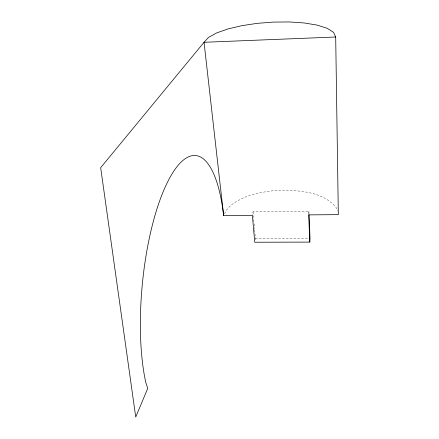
<?xml version="1.0" encoding="UTF-8"?>
<svg xmlns="http://www.w3.org/2000/svg" width="439" height="439" viewBox="0 0 439 439"><rect width="100%" height="100%" fill="white"/><g stroke="black" fill="none" stroke-linecap="round" stroke-linejoin="round"><path stroke-width="0.33" stroke-dasharray="2.19 1.65" d="M308.732 214.287L308.935 211.357L253.034 211.817L252.48 214.72M255.174 239.837L255.388 238.635L254.625 229.921M224.581 213.782C227.874 205.452 236.506 201.309 244.046 197.561C256.678 192.639 270.155 190.499 283.66 190.109C302.076 190.713 324.009 192.37 336.395 207.861L337.322 211.121M255.388 238.635L308.65 238.459M253.034 211.817L254.038 223.215M254.093 223.885L254.565 229.246M308.935 211.357L309.045 214.067"/><path stroke-width="0.66" d="M309.786 242.098L308.694 214.874L338.326 214.649L335.692 37.002L333.519 32.305L327.121 28.266L317.117 25.1L304.271 22.965L289.438 21.95L273.513 22.082L257.397 23.333L241.988 25.638L228.154 28.875L216.729 32.876L208.476 37.43L204.047 42.281L100.674 167.682L135.733 417.05L147.745 388.35L145.775 382.424A133.703 40.926 -84.6 0 1 166.03 185.214A133.703 40.926 -84.6 0 1 223.654 215.516L252.365 215.302L254.752 242.24L309.786 242.098L310.016 238.459L309.072 214.742M335.692 37.002L204.047 42.281L223.654 215.516"/></g></svg>
